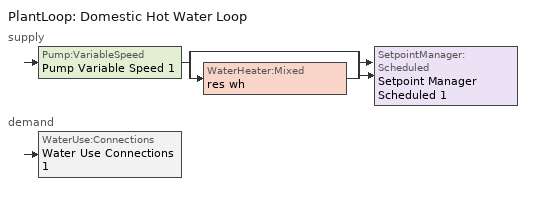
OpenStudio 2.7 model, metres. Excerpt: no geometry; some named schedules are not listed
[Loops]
PlantLoop 'Domestic Hot Water Loop'
 supply: Pump:VariableSpeed 'Pump Variable Speed 1' > split
  | bypass
  | WaterHeater:Mixed 'res wh'
  join > SetpointManager:Scheduled 'Setpoint Manager Scheduled 1'
 demand: WaterUse:Connections 'Water Use Connections 1'
[Sizing:Zone] Zone Cooling Design Supply Air Temperature Input Method=SupplyAirTemperature; Zone Cooling Design Supply Air Temperature {C}=14; Zone Cooling Design Supply Air Temperature Difference {deltaC}=11.11; Zone Heating Design Supply Air Temperature Input Method=SupplyAirTemperature; Zone Heating Design Supply Air Temperature {C}=40; Zone Heating Design Supply Air Temperature Difference {deltaC}=11.11; Zone Cooling Design Supply Air Humidity Ratio {kg-H2O/kg-air}=0.0085; Zone Heating Design Supply Air Humidity Ratio {kg-H2O/kg-air}=0.008; Cooling Design Air Flow Method=DesignDay; Heating Design Air Flow Method=DesignDay; Account for Dedicated Outdoor Air System=No; Dedicated Outdoor Air System Control Strategy=NeutralSupplyAir; Dedicated Outdoor Air Low Setpoint Temperature for Design {C}=autosize; Dedicated Outdoor Air High Setpoint Temperature for Design {C}=autosize
living zone; garage zone; finished basement zone; res ds_1 ret air zone
[Zone equipment]
living zone: residential mshp living zone zone vrf
finished basement zone: residential mshp finished basement zone zone vrf
[PlantLoop]
Domestic Hot Water Loop: Glycol Concentration=0; Maximum Loop Flow Rate {m3/s}=0.01; Plant Loop Volume {m3}=0.003; Load Distribution Scheme=Optimal
[Sizing:Plant]
Domestic Hot Water Loop: Loop Type=Heating; Design Loop Exit Temperature {C}=52.6667; Loop Design Temperature Difference {deltaC}=5.55556; Sizing Option=NonCoincident; Zone Timesteps in Averaging Window=1; Coincident Sizing Factor Mode=None
[Pump:VariableSpeed]
Pump Variable Speed 1: Rated Flow Rate {m3/s}=0.01; Rated Pump Head {Pa}=1; Rated Power Consumption {W}=0; Motor Efficiency=1; Fraction of Motor Inefficiencies to Fluid Stream=0; Coefficient 1 of the Part Load Performance Curve=0; Coefficient 2 of the Part Load Performance Curve=1; Coefficient 3 of the Part Load Performance Curve=0; Coefficient 4 of the Part Load Performance Curve=0; Pump Control Type=Intermittent; Skin Loss Radiative Fraction=0.5; Design Power Sizing Method=PowerPerFlowPerPressure; Design Electric Power per Unit Flow Rate {W/(m3/s)}=348701.1; Design Shaft Power per Unit Flow Rate per Unit Head {W-s/m3-Pa}=1.28205; Design Minimum Flow Rate Fraction=0
[SetpointManager:Scheduled]
Setpoint Manager Scheduled 1: Control Variable=Temperature; Schedule=dhw temp
[WaterHeater:Mixed]
res wh: Tank Volume {m3}=0.143846; Setpoint Temperature Schedule=WH Setpoint Temp; Deadband Temperature Difference {deltaC}=2; Maximum Temperature Limit {C}=99; Heater Control Type=Cycle; Heater Maximum Capacity {W}=11722.8; Heater Minimum Capacity {W}=0; Heater Fuel Type=NaturalGas; Heater Thermal Efficiency=0.773298; Off Cycle Parasitic Fuel Consumption Rate {W}=0; Off Cycle Parasitic Fuel Type=Electricity; Off Cycle Parasitic Heat Fraction to Tank=0; On Cycle Parasitic Fuel Consumption Rate {W}=0; On Cycle Parasitic Fuel Type=Electricity; On Cycle Parasitic Heat Fraction to Tank=0; Ambient Temperature Indicator=ThermalZone; Ambient Temperature Thermal Zone=finished basement zone; Off Cycle Loss Coefficient to Ambient Temperature {W/K}=4.15693; Off Cycle Loss Fraction to Thermal Zone=0.64; On Cycle Loss Coefficient to Ambient Temperature {W/K}=4.15693; On Cycle Loss Fraction to Thermal Zone=1; Use Side Effectiveness=1; Source Side Effectiveness=1; Use Side Design Flow Rate {m3/s}=autosize; Source Side Design Flow Rate {m3/s}=autosize; Indirect Water Heating Recovery Time {hr}=1.5; Source Side Flow Control Mode=IndirectHeatPrimarySetpoint
[WaterUse:Connections]
Water Use Connections 1: Water Use Equipment Name 1=residential shower; Water Use Equipment Name 2=residential sink; Water Use Equipment Name 3=residential bath; Water Use Equipment Name 4=residential shower dist=0.0; Water Use Equipment Name 5=residential sink dist=0.0; Water Use Equipment Name 6=residential bath dist=0.0; Water Use Equipment Name 7=residential dishwasher; Water Use Equipment Name 8=residential clothes washer
[WaterUse:Equipment:Definition]
Name | Peak Flow Rate {m3/s} | Target Temperature Schedule
residential shower | 0.000274695 | residential shower temperature schedule
residential sink | 0.000212399 | residential sink temperature schedule
residential bath | 0.000429619 | residential bath temperature schedule
residential shower dist=0.0 | 0 | residential shower temperature schedule
residential sink dist=0.0 | 0 | residential sink temperature schedule
residential bath dist=0.0 | 0 | residential bath temperature schedule
residential dishwasher | 6.66818e-05 | residential dishwasher temperature schedule
residential clothes washer | 0.000697118 | residential clothes washer temperature schedule
[WaterUse:Equipment] Space=garage finished attic space
Name | Water Use Equipment Definition | Flow Rate Fraction Schedule
residential shower | residential shower | residential shower schedule
residential sink | residential sink | residential sink schedule
residential bath | residential bath | residential bath schedule
residential shower dist=0.0 | residential shower dist=0.0 | residential shower schedule
residential sink dist=0.0 | residential sink dist=0.0 | residential sink schedule
residential bath dist=0.0 | residential bath dist=0.0 | residential bath schedule
residential dishwasher | residential dishwasher | residential dishwasher schedule
residential clothes washer | residential clothes washer | residential clothes washer schedule
[OtherEquipment:Definition] Design Level Calculation Method=EquipmentLevel; Fraction Radiant=0; Fraction Lost=0
Name | Design Level {W} | Fraction Latent
residential shower | 7899.46 | 0.487197
residential sink | 2132.88 | 0.312222
residential bath | 6337.27 | 0
[Coil:Heating:DX:VariableRefrigerantFlow] Availability Schedule=residential heating season; Rated Total Heating Capacity {W}=autosize; Rated Air Flow Rate {m3/s}=autosize; Heating Capacity Ratio Modifier Function of Temperature Curve=ConstantCubic; Heating Capacity Modifier Function of Flow Fraction Curve=ConstantCubic
residential mshp living zone heating coil; residential mshp finished basement zone heating coil
[Coil:Cooling:DX:VariableRefrigerantFlow] Availability Schedule=residential cooling season; Rated Total Cooling Capacity {W}=autosize; Rated Sensible Heat Ratio=0.67638; Rated Air Flow Rate {m3/s}=autosize; Cooling Capacity Ratio Modifier Function of Temperature Curve=ConstantCubic; Cooling Capacity Modifier Curve Function of Flow Fraction=ConstantCubic
residential mshp living zone cooling coil; residential mshp finished basement zone cooling coil
[AirConditioner:VariableRefrigerantFlow] Availability Schedule=Always On Discrete; Rated Total Cooling Capacity {W}=autosize; Rated Cooling COP {W/W}=2.34548; Minimum Outdoor Temperature in Cooling Mode {C}=-6; Maximum Outdoor Temperature in Cooling Mode {C}=60; Cooling Capacity Ratio Modifier Function of Low Temperature Curve=Cool-CAP-fT10; Cooling Energy Input Ratio Modifier Function of Low Temperature Curve=Cool-EIR-fT10; Cooling Energy Input Ratio Modifier Function of Low Part-Load Ratio Curve=Cool-EIR-fPLR10; Cooling Part-Load Fraction Correlation Curve=Cool-PLF-fPLR10; Rated Total Heating Capacity {W}=autosize; Rated Total Heating Capacity Sizing Ratio {W/W}=1; Rated Heating COP {W/W}=2.79255; Minimum Outdoor Temperature in Heating Mode {C}=-34.4444; Maximum Outdoor Temperature in Heating Mode {C}=40; Heating Capacity Ratio Modifier Function of Low Temperature Curve=Heat-CAP-fT10; Heating Energy Input Ratio Modifier Function of Low Temperature Curve=Heat-EIR-fT10; Heating Performance Curve Outdoor Temperature Type=DryBulbTemperature; Heating Energy Input Ratio Modifier Function of Low Part-Load Ratio Curve=Heat-EIR-fPLR10; Heating Part-Load Fraction Correlation Curve=Heat-PLF-fPLR10; Minimum Heat Pump Part-Load Ratio=0.333333; Master Thermostat Priority Control Type=LoadPriority; Heat Pump Waste Heat Recovery=No; Equivalent Piping Length used for Piping Correction Factor in Cooling Mode {m}=0; Vertical Height used for Piping Correction Factor {m}=0; Piping Correction Factor for Height in Cooling Mode Coefficient=0; Equivalent Piping Length used for Piping Correction Factor in Heating Mode {m}=0; Piping Correction Factor for Height in Heating Mode Coefficient=0; Crankcase Heater Power per Compressor {W}=0; Number of Compressors=1; Ratio of Compressor Size to Total Compressor Capacity=1; Maximum Outdoor Dry-bulb Temperature for Crankcase Heater {C}=7; Defrost Strategy=ReverseCycle; Defrost Control=OnDemand; Defrost Energy Input Ratio Modifier Function of Temperature Curve=DefrostEIR; Defrost Time Period Fraction=0.058333; Resistive Defrost Heater Capacity {W}=1e-007; Maximum Outdoor Dry-bulb Temperature for Defrost Operation {C}=4.44444; Water Condenser Volume Flow Rate {m3/s}=autosize; Evaporative Condenser Effectiveness=0.9; Evaporative Condenser Air Flow Rate {m3/s}=autosize; Evaporative Condenser Pump Rated Power Consumption {W}=autosize; Basin Heater Capacity {W/K}=0; Basin Heater Setpoint Temperature {C}=2; Fuel Type=Electricity; Minimum Outdoor Temperature in Heat Recovery Mode {C}=0; Maximum Outdoor Temperature in Heat Recovery Mode {C}=20; Initial Heat Recovery Cooling Capacity Fraction=0.5; Heat Recovery Cooling Capacity Time Constant {hr}=0.083; Initial Heat Recovery Cooling Energy Fraction=1; Heat Recovery Cooling Energy Time Constant {hr}=0; Initial Heat Recovery Heating Capacity Fraction=0.5; Heat Recovery Heating Capacity Time Constant {hr}=0.083; Initial Heat Recovery Heating Energy Fraction=0.5; Heat Recovery Heating Energy Time Constant {hr}=0
Name | Cooling Capacity Ratio Boundary Curve | Cooling Capacity Ratio Modifier Function of High Temperature Curve | Cooling Energy Input Ratio Boundary Curve | Cooling Energy Input Ratio Modifier Function of High Temperature Curve | Cooling Energy Input Ratio Modifier Function of High Part-Load Ratio Curve | Cooling Combination Ratio Correction Factor Curve | Heating Capacity Ratio Boundary Curve | Heating Capacity Ratio Modifier Function of High Temperature Curve | Heating Energy Input Ratio Boundary Curve | Heating Energy Input Ratio Modifier Function of High Temperature Curve | Heating Energy Input Ratio Modifier Function of High Part-Load Ratio Curve | Heating Combination Ratio Correction Factor Curve | Zone Name for Master Thermostat Location | Piping Correction Factor for Length in Cooling Mode Curve
residential mshp living zone ac vrf | Air Conditioner Variable Refrigerant Flow 1 VRFCoolCapFTBoundary | Air Conditioner Variable Refrigerant Flow 1 VRFCoolCapFTHi | Air Conditioner Variable Refrigerant Flow 1 VRFCoolEIRFTBoundary | Air Conditioner Variable Refrigerant Flow 1 VRFCoolEIRFTHi | Air Conditioner Variable Refrigerant Flow 1 CoolingEIRHiPLR | Air Conditioner Variable Refrigerant Flow 1 CoolingCombRatio | Air Conditioner Variable Refrigerant Flow 1 VRFHeatCapFTBoundary | Air Conditioner Variable Refrigerant Flow 1 VRFHeatCapFTHi | Air Conditioner Variable Refrigerant Flow 1 VRFHeatEIRFTBoundary | Air Conditioner Variable Refrigerant Flow 1 VRFHeatEIRFTHi | Air Conditioner Variable Refrigerant Flow 1 HeatingEIRHiPLR | Air Conditioner Variable Refrigerant Flow 1 HeatingCombRatio | living zone | Air Conditioner Variable Refrigerant Flow 1 CoolingLengthCorrectionFactor
residential mshp finished basement zone ac vrf | Air Conditioner Variable Refrigerant Flow 1 VRFCoolCapFTBoundary 1 | Air Conditioner Variable Refrigerant Flow 1 VRFCoolCapFTHi 1 | Air Conditioner Variable Refrigerant Flow 1 VRFCoolEIRFTBoundary 1 | Air Conditioner Variable Refrigerant Flow 1 VRFCoolEIRFTHi 1 | Air Conditioner Variable Refrigerant Flow 1 CoolingEIRHiPLR 1 | Air Conditioner Variable Refrigerant Flow 1 CoolingCombRatio 1 | Air Conditioner Variable Refrigerant Flow 1 VRFHeatCapFTBoundary 1 | Air Conditioner Variable Refrigerant Flow 1 VRFHeatCapFTHi 1 | Air Conditioner Variable Refrigerant Flow 1 VRFHeatEIRFTBoundary 1 | Air Conditioner Variable Refrigerant Flow 1 VRFHeatEIRFTHi 1 | Air Conditioner Variable Refrigerant Flow 1 HeatingEIRHiPLR 1 | Air Conditioner Variable Refrigerant Flow 1 HeatingCombRatio 1 | finished basement zone | Air Conditioner Variable Refrigerant Flow 1 CoolingLengthCorrectionFactor 1
[Fan:OnOff] Availability Schedule=Always On Discrete; Fan Total Efficiency=0.75; Pressure Rise {Pa}=111.241; Maximum Flow Rate {m3/s}=autosize; Motor Efficiency=1; Motor In Airstream Fraction=1
Name | Fan Power Ratio Function of Speed Ratio Curve | Fan Efficiency Ratio Function of Speed Ratio Curve
residential mshp living zone supply fan | Fan On Off Power Curve | Fan On Off Efficiency Curve
residential mshp finished basement zone supply fan | Fan On Off Power Curve 1 | Fan On Off Efficiency Curve 1
[ZoneHVAC:TerminalUnit:VariableRefrigerantFlow] Terminal Unit Availability schedule=Always On Discrete; Supply Air Flow Rate During Cooling Operation {m3/s}=autosize; Supply Air Flow Rate When No Cooling is Needed {m3/s}=autosize; Supply Air Flow Rate During Heating Operation {m3/s}=autosize; Supply Air Flow Rate When No Heating is Needed {m3/s}=autosize; Outdoor Air Flow Rate During Cooling Operation {m3/s}=autosize; Outdoor Air Flow Rate During Heating Operation {m3/s}=autosize; Outdoor Air Flow Rate When No Cooling or Heating is Needed {m3/s}=autosize; Supply Air Fan Operating Mode Schedule=Always Off Discrete; Zone Terminal Unit On Parasitic Electric Energy Use {W}=0; Zone Terminal Unit Off Parasitic Electric Energy Use {W}=0; Rated Total Heating Capacity Sizing Ratio {W/W}=1
Name | Supply Air Fan | Cooling Coil | Heating Coil
residential mshp living zone zone vrf | residential mshp living zone supply fan | residential mshp living zone cooling coil | residential mshp living zone heating coil
residential mshp finished basement zone zone vrf | residential mshp finished basement zone supply fan | residential mshp finished basement zone cooling coil | residential mshp finished basement zone heating coil
[ElectricEquipment:Definition] Design Level Calculation Method=EquipmentLevel
Name | Design Level {W} | Fraction Latent | Fraction Radiant | Fraction Lost
residential dishwasher | 8743.86 | 0.15 | 0.36 | 0.25
residential clothes washer | 7800.9 | 0 | 0.48 | 0.2
[EnergyManagementSystem:Sensor]
Name | Output Variable or Output Meter Index Key | Output Variable or Output Meter
residential_ceiling_fan_sched_val_sensor | residential ceiling fan schedule | Schedule Value
residential_ceiling_fan_tin_sensor; res_af_1_tin_s | living zone | Zone Mean Air Temperature
res_nv_pb_s |  | Site Outdoor Air Barometric Pressure
res_af_vw_s |  | Site Wind Speed
res_nv_wt_s |  | Site Outdoor Air Humidity Ratio
res_af_1_tt_s | living zone | Zone Outdoor Air Drybulb Temperature
res_nv_1_nva_s | res nv_1 avail schedule | Schedule Value
res_nv_1_sp_s | res nv_1 temp schedule | Schedule Value
res_ds_1_win_s; res_ds_1_ra_w_s | living zone | Zone Mean Air Humidity Ratio
res_ds_1_ah_mfr_s | Node 19 | System Node Mass Flow Rate
res_ds_1_fan_rtf_s | residential mshp finished basement zone supply fan | Fan Runtime Fraction
res_ds_1_ah_vfr_s | Node 19 | System Node Current Density Volume Flow Rate
res_ds_1_ah_tt_s | Node 19 | System Node Temperature
res_ds_1_ah_wt_s | Node 19 | System Node Humidity Ratio
res_ds_1_ah_t_s | garage zone | Zone Air Temperature
res_ds_1_ah_w_s | garage zone | Zone Mean Air Humidity Ratio
res_infil_1_range_sch_s | res mv_1 range exhaust schedule | Schedule Value
res_infil_1_bath_sch_s | res mv_1 bath exhaust schedule | Schedule Value
res_infil_1_dryer_sch_s | res mv_1 dryer exhaust schedule | Schedule Value
res_infil_1_wh_sch_s | Always On Discrete | Schedule Value
[EnergyManagementSystem:Actuator]
Name | Actuated Component | Actuated Component Type | Actuated Component Control Type
residential_ceiling_fan_sched_override | residential ceiling fan master | Schedule:Constant | Schedule Value
res_nv_1_flow_act | res nv_1 flow | Zone Infiltration | Air Exchange Flow Rate
res_ds_1_sup_s_lk_to_lv_equip_act | res ds_1 sup s lk to lv equip | OtherEquipment | Power Level
res_ds_1_sup_lat_lk_to_lv_equip_act | res ds_1 sup lat lk to lv equip | OtherEquipment | Power Level
res_ds_1_sup_d_cn_to_lv_equip_act | res ds_1 sup d cn to lv equip | OtherEquipment | Power Level
res_ds_1_sup_d_cn_to_ah_equip_act | res ds_1 sup d cn to ah equip | OtherEquipment | Power Level
res_ds_1_ret_d_cn_to_pl_equip_act | res ds_1 ret d cn to pl equip | OtherEquipment | Power Level
res_ds_1_ret_d_cn_to_ah_equip_act | res ds_1 ret d cn to ah equip | OtherEquipment | Power Level
res_ds_1_sup_s_lk_to_ah_equip_act | res ds_1 sup s lk to ah equip | OtherEquipment | Power Level
res_ds_1_sup_lat_lk_to_ah_equip_act | res ds_1 sup lat lk to ah equip | OtherEquipment | Power Level
res_ds_1_ret_s_lk_equip_act | res ds_1 ret s lk equip | OtherEquipment | Power Level
res_ds_1_ret_lat_lk_equip_act | res ds_1 ret lat lk equip | OtherEquipment | Power Level
res_ds_1_ah_to_liv_mix_act | res ds_1 ah to liv mix | ZoneMixing | Air Exchange Flow Rate
res_ds_1_liv_to_ah_mix_act | res ds_1 liv to ah mix | ZoneMixing | Air Exchange Flow Rate
res_infil_1_house_fan_act | res infil_1 house fan | ElectricEquipment | Electric Power Level
res_infil_1_range_fan_act | res infil_1 range fan | ElectricEquipment | Electric Power Level
res_infil_1_bath_fan_act | res infil_1 bath fan | ElectricEquipment | Electric Power Level
res_infil_1_flow_act | res infil_1 flow | Zone Infiltration | Air Exchange Flow Rate
[EnergyManagementSystem:Program]
residential_ceiling_fan_schedule_program: If residential_ceiling_fan_sched_val_sensor == 0; Set residential_ceiling_fan_sched_override = 0; ElseIf residential_ceiling_fan_tin_sensor < 24.389; Set residential_ceiling_fan_sched_override = 0; Else; Set residential_ceiling_fan_sched_override = 1; EndIf
res_nv_1_program: Set Tdiff = res_af_1_tin_s-res_af_1_tt_s; Set dT = (@Abs Tdiff); Set pt = (@RhFnTdbWPb res_af_1_tt_s res_nv_wt_s res_nv_pb_s); Set NVA = 13443.315417397203; Set Cs = 0.00024368211684197043; Set Cw = 0.00010154062060280269; Set MNV = 2.518405946420485; Set MHR = 0.0115; Set MRH = 0.7; Set temp1 = (res_nv_1_nva_s*NVA); Set SGNV = temp1*((((Cs*dT)+(Cw*(res_af_vw_s^2)))^0.5)/1000); If (res_nv_wt_s<MHR) && (pt<MRH) && (res_af_1_tin_s>res_nv_1_sp_s); Set temp2 = (res_af_1_tin_s-res_nv_1_sp_s); Set NVadj1 = temp2/(res_af_1_tin_s-res_af_1_tt_s); Set NVadj2 = (@Min NVadj1 1); Set NVadj3 = (@Max NVadj2 0); Set NVadj = SGNV*NVadj3; Set res_nv_1_flow_act = (@Min NVadj MNV); Else; Set res_nv_1_flow_act = 0; EndIf
[Schedule:Ruleset]
Name | Default Day Schedule
residential cooling season | Schedule Day 8
residential heating season | Schedule Day 11
[Schedule:Day]
Schedule Day 8; Schedule Day 11: 24, 0, 0
residential cooling season allday1; residential cooling season allday2; residential cooling season allday3; residential cooling season allday4; residential cooling season allday5; residential cooling season allday6; residential cooling season allday7; residential cooling season allday8; residential cooling season allday9; residential cooling season allday10; residential cooling season allday11; residential cooling season allday12; residential heating season allday1; residential heating season allday2; residential heating season allday3; residential heating season allday4; residential heating season allday5; residential heating season allday6; residential heating season allday7; residential heating season allday8; residential heating season allday9; residential heating season allday10; residential heating season allday11; residential heating season allday12: 24, 0, 1
[Schedule:Rule] Apply Sunday=Yes; Apply Monday=Yes; Apply Tuesday=Yes; Apply Wednesday=Yes; Apply Thursday=Yes; Apply Friday=Yes; Apply Saturday=Yes; Date Specification Type=DateRange; Start Day=1
Name | Schedule Ruleset | Rule Order | Day Schedule | Start Month | End Month | End Day
residential cooling season allday ruleset1 | residential cooling season | 11 | residential cooling season allday1 | 1 | 1 | 31
residential cooling season allday ruleset2 | residential cooling season | 10 | residential cooling season allday2 | 2 | 2 | 28
residential cooling season allday ruleset3 | residential cooling season | 9 | residential cooling season allday3 | 3 | 3 | 31
residential cooling season allday ruleset4 | residential cooling season | 8 | residential cooling season allday4 | 4 | 4 | 30
residential cooling season allday ruleset5 | residential cooling season | 7 | residential cooling season allday5 | 5 | 5 | 31
residential cooling season allday ruleset6 | residential cooling season | 6 | residential cooling season allday6 | 6 | 6 | 30
residential cooling season allday ruleset7 | residential cooling season | 5 | residential cooling season allday7 | 7 | 7 | 31
residential cooling season allday ruleset8 | residential cooling season | 4 | residential cooling season allday8 | 8 | 8 | 31
residential cooling season allday ruleset9 | residential cooling season | 3 | residential cooling season allday9 | 9 | 9 | 30
residential cooling season allday ruleset10 | residential cooling season | 2 | residential cooling season allday10 | 10 | 10 | 31
residential cooling season allday ruleset11 | residential cooling season | 1 | residential cooling season allday11 | 11 | 11 | 30
residential cooling season allday ruleset12 | residential cooling season | 0 | residential cooling season allday12 | 12 | 12 | 31
residential heating season allday ruleset1 | residential heating season | 11 | residential heating season allday1 | 1 | 1 | 31
residential heating season allday ruleset2 | residential heating season | 10 | residential heating season allday2 | 2 | 2 | 28
residential heating season allday ruleset3 | residential heating season | 9 | residential heating season allday3 | 3 | 3 | 31
residential heating season allday ruleset4 | residential heating season | 8 | residential heating season allday4 | 4 | 4 | 30
residential heating season allday ruleset5 | residential heating season | 7 | residential heating season allday5 | 5 | 5 | 31
residential heating season allday ruleset6 | residential heating season | 6 | residential heating season allday6 | 6 | 6 | 30
residential heating season allday ruleset7 | residential heating season | 5 | residential heating season allday7 | 7 | 7 | 31
residential heating season allday ruleset8 | residential heating season | 4 | residential heating season allday8 | 8 | 8 | 31
residential heating season allday ruleset9 | residential heating season | 3 | residential heating season allday9 | 9 | 9 | 30
residential heating season allday ruleset10 | residential heating season | 2 | residential heating season allday10 | 10 | 10 | 31
residential heating season allday ruleset11 | residential heating season | 1 | residential heating season allday11 | 11 | 11 | 30
residential heating season allday ruleset12 | residential heating season | 0 | residential heating season allday12 | 12 | 12 | 31
[Schedule:Constant]
Name | Value
dhw temp; WH Setpoint Temp | 52.6667
Always On Discrete | 1
residential shower temperature schedule; residential sink temperature schedule; residential bath temperature schedule | 43.3333
Always Off Discrete | 0
residential dishwasher temperature schedule | 51.6667
residential clothes washer temperature schedule | 33.6111
[Curve:Biquadratic]
Name | Coefficient1 Constant | Coefficient2 x | Coefficient3 x**2 | Coefficient4 y | Coefficient5 y**2 | Coefficient6 x*y | Minimum Value of x | Maximum Value of x | Minimum Value of y | Maximum Value of y
Cool-CAP-fT10 | 1.00899 | 0.00651275 | 0 | 0.00391757 | -0.000222647 | 0 | 13.88 | 23.88 | 18.33 | 51.66
Cool-EIR-fT10 | 0.429214 | -0.00360484 | 4.57832e-05 | 0.0264909 | -0.000159212 | -0.000159063 | 13.88 | 23.88 | 18.33 | 51.66
Heat-CAP-fT10 | 1.00293 | -0.0103867 | 0 | 0.0259615 | 0 | 0 | -100 | 100 | -100 | 100
Heat-EIR-fT10 | 0.966475 | 0.00591495 | 0.000191202 | -0.0129657 | 4.22532e-05 | -0.000524003 | -100 | 100 | -100 | 100
DefrostEIR | 0.1528 | 0 | 0 | 0 | 0 | 0 | -100 | 100 | -100 | 100
Air Conditioner Variable Refrigerant Flow 1 VRFCoolCapFTHi; Air Conditioner Variable Refrigerant Flow 1 VRFCoolCapFTHi 1 | 0.686736 | 0.0207631 | 0.0005447 | -0.0016218 | -4.259e-07 | -0.0003392 | 15 | 24 | 16 | 43
Air Conditioner Variable Refrigerant Flow 1 VRFCoolEIRFTHi; Air Conditioner Variable Refrigerant Flow 1 VRFCoolEIRFTHi 1 | -1.43951 | 0.161985 | -0.00349118 | 0.0269443 | 0.000134616 | -0.000671494 | 15 | 23.9 | 16.8 | 43.3
Air Conditioner Variable Refrigerant Flow 1 VRFHeatCapFTHi; Air Conditioner Variable Refrigerant Flow 1 VRFHeatCapFTHi 1 | 2.58599 | -0.0953227 | 0.000955329 | 0 | 0 | 0 | 21.1 | 27.2 | -9.44 | 15
Air Conditioner Variable Refrigerant Flow 1 VRFHeatEIRFTHi; Air Conditioner Variable Refrigerant Flow 1 VRFHeatEIRFTHi 1 | 1.38857 | -0.0229771 | 0.000537274 | -0.0273937 | 0.000403043 | -5.9786e-05 | 21.1 | 27.2 | 0 | 1
Air Conditioner Variable Refrigerant Flow 1 CoolingLengthCorrectionFactor; Air Conditioner Variable Refrigerant Flow 1 CoolingLengthCorrectionFactor 1 | 2.03882 | -0.00242606 | 3.5512e-06 | -1.68581 | 0.668703 | -4.5706e-05 | 7.62 | 182.88 | 0.8 | 1.5
[Curve:Quadratic] Maximum Value of x=1
Name | Coefficient1 Constant | Coefficient2 x | Coefficient3 x**2 | Minimum Value of x | Input Unit Type for X | Output Unit Type | Minimum Curve Output | Maximum Curve Output
Cool-EIR-fPLR10 | 0.100755 | -0.131545 | 1.03092 | 0.407407 | Dimensionless | Dimensionless
Cool-PLF-fPLR10 | 0.75 | 0.25 | 0 | 0 |  |  | 0.7 | 1
Heat-EIR-fPLR10 | -0.169542 | 1.16727 | 0 | 0.333333 | Dimensionless | Dimensionless
Heat-PLF-fPLR10 | 0.6 | 0.4 | 0 | 0 |  |  | 0.7 | 1
[Curve:Cubic]
Name | Coefficient1 Constant | Coefficient2 x | Coefficient3 x**2 | Coefficient4 x**3 | Minimum Value of x | Maximum Value of x
ConstantCubic | 1 | 0 | 0 | 0 | -100 | 100
Air Conditioner Variable Refrigerant Flow 1 VRFCoolCapFTBoundary; Air Conditioner Variable Refrigerant Flow 1 VRFCoolCapFTBoundary 1 | 25.73 | -0.0315004 | -0.014166 | 0 | 11 | 30
Air Conditioner Variable Refrigerant Flow 1 VRFCoolEIRFTBoundary; Air Conditioner Variable Refrigerant Flow 1 VRFCoolEIRFTBoundary 1 | 25.7347 | -0.0315004 | -0.014166 | 0 | 15 | 24
Air Conditioner Variable Refrigerant Flow 1 CoolingEIRHiPLR; Air Conditioner Variable Refrigerant Flow 1 HeatingEIRHiPLR; Air Conditioner Variable Refrigerant Flow 1 CoolingEIRHiPLR 1; Air Conditioner Variable Refrigerant Flow 1 HeatingEIRHiPLR 1 | 1 | 0 | 0 | 0 | 1 | 1.5
Air Conditioner Variable Refrigerant Flow 1 CoolingCombRatio; Air Conditioner Variable Refrigerant Flow 1 CoolingCombRatio 1 | 0.576593 | 0.634941 | -0.307609 | 0.0960753 | 1 | 1.5
Air Conditioner Variable Refrigerant Flow 1 VRFHeatCapFTBoundary; Air Conditioner Variable Refrigerant Flow 1 VRFHeatEIRFTBoundary; Air Conditioner Variable Refrigerant Flow 1 VRFHeatCapFTBoundary 1; Air Conditioner Variable Refrigerant Flow 1 VRFHeatEIRFTBoundary 1 | 58.577 | -3.0255 | 0.0193 | 0 | 15 | 23.9
Air Conditioner Variable Refrigerant Flow 1 HeatingCombRatio; Air Conditioner Variable Refrigerant Flow 1 HeatingCombRatio 1 | 0.76672 | 0.26173 | -0.015911 | -0.0125388 | 1 | 1.5
Fan On Off Efficiency Curve; Fan On Off Efficiency Curve 1 | 1 | 0 | 0 | 0 | 0 | 1
[Curve:Exponent] Coefficient1 Constant=1; Coefficient2 Constant=0; Coefficient3 Constant=0; Minimum Value of x=0; Maximum Value of x=1
Fan On Off Power Curve; Fan On Off Power Curve 1
